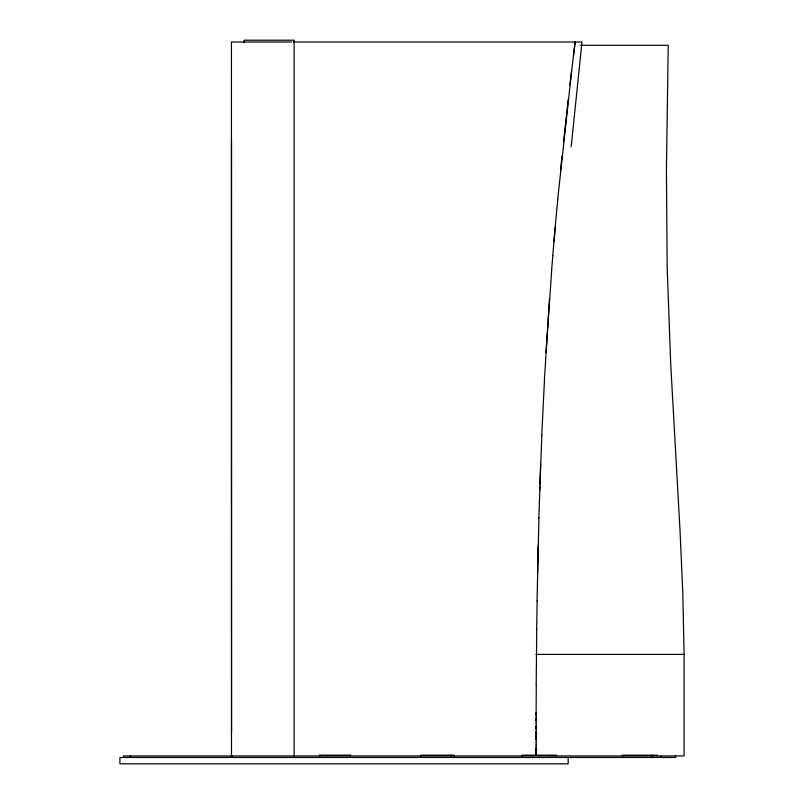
<?xml version="1.0" encoding="UTF-8"?>
<svg xmlns="http://www.w3.org/2000/svg" width="804" height="804" viewBox="0 0 804 804"><rect width="100%" height="100%" fill="white"/><g stroke="black" fill="none" stroke-linecap="round" stroke-linejoin="round"><path stroke-width="1.21" d="M231.492 757.458L231.492 140.64M231.552 731.509L231.441 42.009L291.601 42.009M536.137 731.499L536.137 739.63M536.057 728.796L536.137 723.379M536.137 726.082L536.137 742.333M536.057 723.379L536.147 717.972M536.067 720.675L536.278 684.566M536.157 715.269L536.167 712.565M536.198 684.566L536.75 628.808M536.67 628.808L537.132 601.03M537.052 601.03L538.921 518.007M537.534 573.312L538.127 545.645M538.841 518.007L541.826 435.265M539.675 490.41L539.806 486.651M539.896 484.139L540.6 464.089M541.745 435.265L544.469 380.151M544.388 380.151L549.484 298.575M546.027 352.584L551.715 269.722M551.634 269.722L552.851 255.551M552.77 255.551L555.252 227.18M553.946 241.371L555.072 228.366M555.172 227.18L556.529 212.98M571.182 146.72L581.975 42.009L293.54 42.009M556.448 212.98L557.855 198.769M557.765 198.769L571.674 70.561M560.549 170.327L561.996 156.097M563.493 141.846L568.307 99.093M569.895 84.822L575.182 42.009M573.332 56.28L575.101 42.009M580.297 45.275L668.245 45.275L666.415 169.403L667.159 266.968L670.707 364.081L680.033 530.751L682.787 592.407L684.083 654.406L684.083 755.931L123.525 755.931L123.525 757.458M535.936 654.406L684.083 654.406M536.067 747.75L536.077 754.976M536.157 754.976L536.057 745.047M536.057 742.333L536.137 745.047M675.661 755.931L675.661 757.458L119.917 757.458L119.917 763.8L568.177 763.8L568.177 757.458M661.33 755.931L661.33 757.458M657.451 755.931L657.451 755.167L622.507 755.167L622.507 757.458M652.335 755.167L652.335 757.458M556.499 755.931L556.499 755.167L522.077 755.167L522.077 757.458M552.057 755.167L552.057 757.458M454.28 755.931L454.28 755.167L421.095 755.167L421.095 757.458M451.345 755.167L451.345 757.458M350.524 755.931L350.524 755.167L319.59 755.167L319.59 757.458M350.041 755.167L350.041 757.458M320.072 755.167L320.072 755.931M294.113 756.202L294.113 40.2L244.064 40.2L244.064 42.712M231.763 755.931L231.763 757.458M231.411 755.931L231.411 757.458M130.389 755.931L130.389 757.458"/></g></svg>
